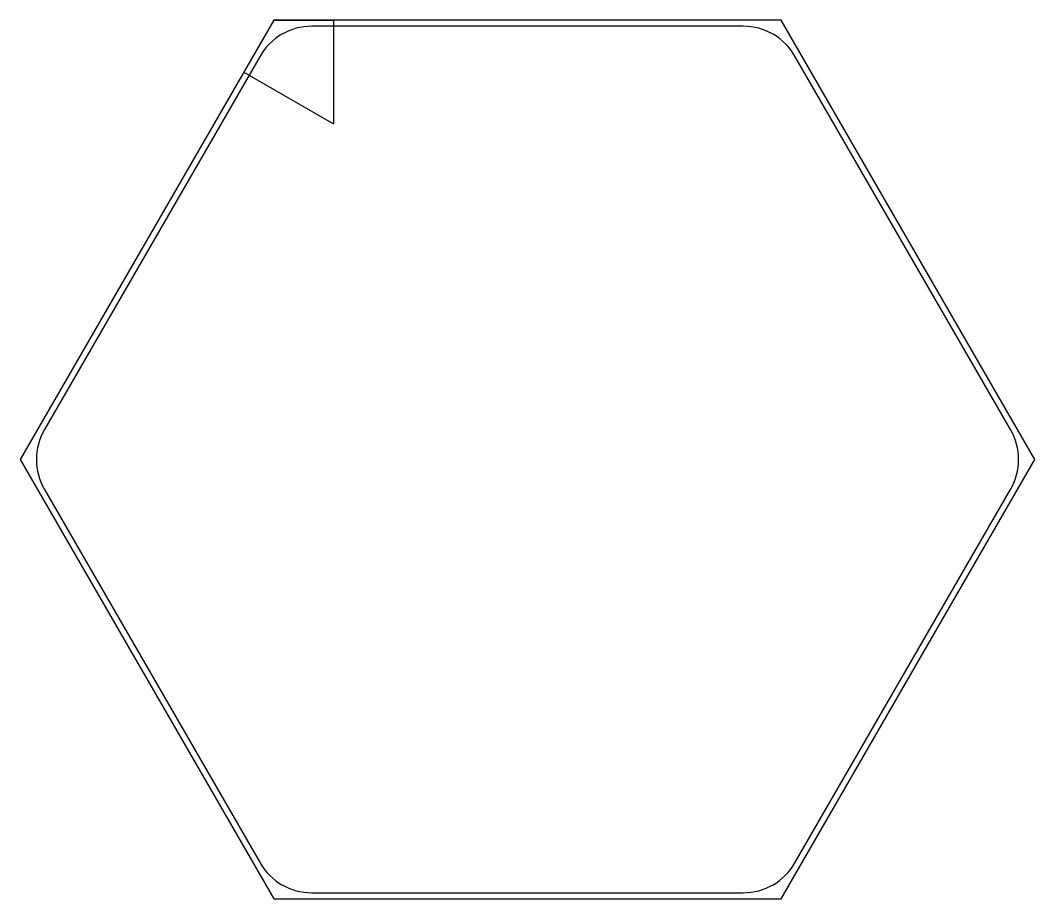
# Model space of a CAD drawing. Header units: millimetres. Extents: x -85 to 85, y -73 to 73.
import ezdxf

# ---------------------------------------------------------------- set-up
doc = ezdxf.new("R2010")
doc.units = ezdxf.units.MM
doc.layers.get('0').update_dxf_attribs({"linetype": 'CONTINUOUS'})

msp = doc.modelspace()

# ---------------------------------------------------------------- linework, layer by layer
for p, q in [((-42.42, 73.47), (-47.42, 64.81)), ((-42.42, 73.47), (-32.42, 73.47)), ((-32.42, 73.47), (-32.42, 56.15)), ((-47.42, 64.81), (-32.42, 56.15))]:
    msp.add_line(p, q)
msp.add_lwpolyline([(42.42, 73.47), (-42.42, 73.47), (-84.83, 0), (-42.42, -73.47), (42.42, -73.47), (84.83, 0)], close=True)
msp.add_lwpolyline([(44.73, 67.47, 0.267949), (36.07, 72.47), (-36.07, 72.47, 0.267949), (-44.73, 67.47), (-80.79, 5, 0.267949), (-80.79, -5), (-44.73, -67.47, 0.267949), (-36.07, -72.47), (36.07, -72.47, 0.267949), (44.73, -67.47), (80.79, -5, 0.267949), (80.79, 5)], format="xyb", close=True)

doc.saveas('drawing.dxf')
